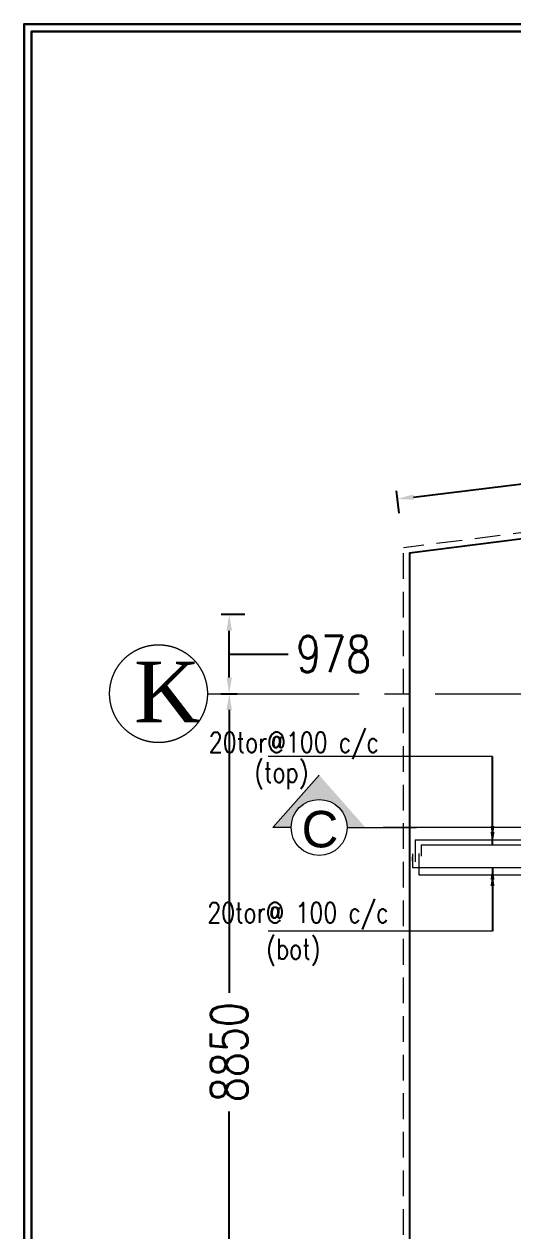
# Model space of a CAD drawing. Header units: millimetres. Extents: x -586673698 to -573385747, y -389867798 to -389752240.
# Drawn here: x -586583892 to -586577859, y -389767137 to -389752240 of the extents above; entities that cross this region are included whole.
import ezdxf

# ---------------------------------------------------------------- set-up
doc = ezdxf.new("R2010")
doc.units = ezdxf.units.MM
doc.header["$LTSCALE"] = 100
for name, pattern in [('CENTER', [2, 1.25, -0.25, 0.25, -0.25]), ('CENTER2', [1.125, 0.75, -0.125, 0.125, -0.125]), ('DASHED', [19.05, 12.7, -6.35]), ('HIDDEN', [9.525, 6.35, -3.175])]:
    doc.linetypes.add(name, pattern=pattern)
for name, color, linetype in [('0-text', 241, 'Continuous'), ('A-TEXT-ROOM-100', 4, 'Continuous'), ('DT-PL-SHAFT', 230, 'Continuous'), ('GRIDLINE', 253, 'CENTER'), ('PLATFORM', 230, 'Continuous'), ('STP', 171, 'Continuous'), ('text', 7, 'Continuous')]:
    doc.layers.add(name, color=color, linetype=linetype)
for name, color, linetype, lineweight in [('BOTTOM CAP REIN', 251, 'Continuous', 15), ('EXC', 3, 'HIDDEN', 25), ('footing line', 7, 'Continuous', 13), ('TBLK_LINE', 141, 'Continuous', 30), ('wall hatch', 8, 'Continuous', 9)]:
    doc.layers.add(name, color=color, linetype=linetype, lineweight=lineweight)
doc.styles.add('ROMANS', font='romans', dxfattribs={"width": 0.5})
doc.styles.add('simplex-0.8', font='simplex.shx', dxfattribs={"width": 0.8})
doc.styles.add('TIMESNEWROMAN', font='times.ttf')
doc.styles.add('VP-A', font='arial.ttf')
doc.dimstyles.new('FOOTINF DIM', dxfattribs={"dimtxt": 250, "dimasz": 40, "dimexe": 50, "dimexo": 80, "dimgap": 35, "dimtad": 1, "dimtoh": 1, "dimdec": 0, "dimzin": 1, "dimdsep": 46, "dimtxsty": 'TIMESNEWROMAN', "dimblk": 'TICK', "dimcen": 2, "dimclrd": 7, "dimclre": 250, "dimclrt": 32, "dimadec": 1, "dimazin": 0, "dimtfac": 1, "dimtdec": 0, "dimtix": 1, "dimtmove": 1, "dimatfit": 3, "dimfxl": 0, "dimlwd": -1, "dimlwe": -1, "dimarcsym": 0})
doc.dimstyles.new('ROMANS', dxfattribs={"dimscale": 100, "dimtxt": 2, "dimasz": 2, "dimexe": 1, "dimexo": 2, "dimgap": 1, "dimtad": 0, "dimtoh": 1, "dimdec": 0, "dimdsep": 46, "dimtxsty": 'ROMANS', "dimblk": 'ARCHTICK', "dimcen": 0, "dimclrd": 8, "dimclre": 8, "dimclrt": 6, "dimadec": 0, "dimazin": 0, "dimtfac": 1, "dimtdec": 0, "dimtix": 1, "dimtmove": 1, "dimatfit": 3, "dimfxl": 0, "dimtolj": 1, "dimtzin": 0, "dimarcsym": 0})

# ---------------------------------------------------------------- blocks, each defined once
blk = doc.blocks.new('*D462')
at = {"layer": 'Defpoints', "color": 0, "transparency": 16777216}
for p in [(-586582002, -389760506, 817), (-586581361, -389760506), (-586582002, -389769356, 817)]:
    blk.add_point(p, dxfattribs=at)
at = {"layer": 'wall hatch', "color": 8, "lineweight": -2, "transparency": 16777216}
for p, q in [((-586581462, -389760506), (-586581261, -389760506)), ((-586581361, -389760706), (-586581361, -389764197)), ((-586581361, -389769156), (-586581361, -389765665)), ((-586581462, -389769356), (-586581261, -389769356))]:
    blk.add_line(p, q, dxfattribs=at)
at = {"layer": 'wall hatch', "color": 8, "transparency": 16777216}
for points in [[(-586581394, -389760706), (-586581327, -389760706), (-586581361, -389760506)], [(-586581394, -389769156), (-586581327, -389769156), (-586581361, -389769356)]]:
    blk.add_solid(points, dxfattribs=at)
at = {"layer": 'wall hatch', "color": 6, "transparency": 16777216, "insert": (-586581361, -389764931), "char_height": 450, "attachment_point": 5, "rotation": 90, "style": 'simplex-0.8', "bg_fill": 3, "box_fill_scale": 1.1, "bg_fill_color": 256, "bg_fill_true_color": 13158600, "bg_fill_transparency": 0}
blk.add_mtext('\\A1;8850', dxfattribs=at)
blk = doc.blocks.new('*D463')
at = {"layer": 'Defpoints', "color": 0, "transparency": 16777216}
for p in [(-586581361, -389759528), (-586577931, -389759528, 826), (-586582002, -389760506, 806)]:
    blk.add_point(p, dxfattribs=at)
at = {"layer": 'wall hatch', "color": 8, "lineweight": -2, "transparency": 16777216}
for p, q in [((-586581169, -389759528), (-586581461, -389759528)), ((-586581361, -389760306), (-586581361, -389759728)), ((-586581361, -389760017), (-586580835, -389760017)), ((-586580835, -389760017), (-586580635, -389760017)), ((-586581464, -389760506), (-586581261, -389760506))]:
    blk.add_line(p, q, dxfattribs=at)
at = {"layer": 'wall hatch', "color": 8, "transparency": 16777216}
for points in [[(-586581394, -389759728), (-586581327, -389759728), (-586581361, -389759528)], [(-586581394, -389760306), (-586581327, -389760306), (-586581361, -389760506)]]:
    blk.add_solid(points, dxfattribs=at)
at = {"layer": 'wall hatch', "color": 6, "transparency": 16777216, "insert": (-586580072, -389760017), "char_height": 450, "attachment_point": 5, "style": 'simplex-0.8', "bg_fill": 3, "box_fill_scale": 1.1, "bg_fill_color": 256, "bg_fill_true_color": 13158600, "bg_fill_transparency": 0}
blk.add_mtext('\\A1;978', dxfattribs=at)
blk = doc.blocks.new('*D512')
at = {"layer": 'Defpoints', "color": 0, "linetype": 'ByBlock', "ltscale": 0.5, "transparency": 16777216}
for p in [(-586567554, -389756672, 0), (-586567481, -389757274, -287), (-586579210, -389758705, -292)]:
    blk.add_point(p, dxfattribs=at)
at = {"layer": 'wall hatch', "color": 8, "linetype": 'ByBlock', "lineweight": -2, "ltscale": 0.5, "transparency": 16777216}
for p, q in [((-586567753, -389756696, 0), (-586572783, -389757310, 0)), ((-586567532, -389756849, 0), (-586567566, -389756573, 0)), ((-586579084, -389758078, 0), (-586574054, -389757465, 0)), ((-586579261, -389758278, 0), (-586579295, -389758003, 0))]:
    blk.add_line(p, q, dxfattribs=at)
at = {"layer": 'wall hatch', "color": 8, "linetype": 'ByBlock', "ltscale": 0.5, "transparency": 16777216}
for points in [[(-586567757, -389756663, 0), (-586567749, -389756729, 0), (-586567554, -389756672, 0)], [(-586579088, -389758045, 0), (-586579080, -389758111, 0), (-586579283, -389758102, 0)]]:
    blk.add_solid(points, dxfattribs=at)
at = {"layer": 'wall hatch', "color": 6, "linetype": 'ByBlock', "ltscale": 0.5, "transparency": 16777216, "insert": (-586573418, -389757387, 0), "char_height": 350, "attachment_point": 5, "rotation": 6.9529, "style": 'simplex-0.8', "bg_fill": 3, "box_fill_scale": 1.1, "bg_fill_color": 256, "bg_fill_true_color": 13158600, "bg_fill_transparency": 0}
blk.add_mtext('\\A1;11816', dxfattribs=at)
blk = doc.blocks.new('SECT LINE')
at = {"layer": 'STP', "lineweight": 0}
blk.add_hatch(color=7, dxfattribs=at).paths.add_polyline_path([(571, 0), (346, 0, 1), (-346, 0), (-572, 0), (0, 646)])
at = {"layer": 'STP', "color": 7, "lineweight": 0}
for p, q in [((-572, 0), (0, 646)), ((-346, 0), (-572, 0)), ((-346, 0), (-572, 0)), ((346, 0), (1202, 0))]:
    blk.add_line(p, q, dxfattribs=at)
blk.add_circle((0, 0), 346, dxfattribs=at)
blk.add_circle((0, 0), 346, dxfattribs=at)
blk = doc.blocks.new('TICK')
at = {"color": 13, "const_width": 0.1}
for points in [[(0, -3), (0, 3)], [(-2.121, -2.121), (2.121, 2.121)], [(-3, 0), (3, 0)]]:
    blk.add_lwpolyline(points, dxfattribs=at)

msp = doc.modelspace()

# ---------------------------------------------------------------- linework, layer by layer
at = {"color": 13, "lineweight": 5, "elevation": -404.7}
for points in [[(-586578110.7, -389761282.7), (-586580879.5, -389761282.7)], [(-586578110.7, -389763438.5), (-586580879.5, -389763438.5)]]:
    msp.add_lwpolyline(points, dxfattribs=at)
at = {"layer": 'BOTTOM CAP REIN', "color": 1, "linetype": 'HIDDEN', "lineweight": 15, "ltscale": 50}
for p, q in [((-586579066.7, -389762308.1, -317.9), (-586567576.7, -389762308.1, -1561)), ((-586578993.1, -389762372.2, -320.9), (-586567503.1, -389762372.2, -292.7))]:
    msp.add_line(p, q, dxfattribs=at)
at = {"layer": 'BOTTOM CAP REIN', "color": 1, "lineweight": 15, "ltscale": 25}
for p, q in [((-586579066.7, -389762308.1, -320.9), (-586579066.7, -389762580.5, -320.9)), ((-586578993.1, -389762372.2, -320.9), (-586578993.1, -389762511.3, -320.9)), ((-586579099.5, -389762483.1, -320.9), (-586579099.5, -389762652.4, -320.9)), ((-586579099.5, -389762572.2, -320.9), (-586579099.5, -389762520.1, -320.9)), ((-586579019, -389762476.6, -320.9), (-586579019, -389762741.5, -320.9)), ((-586579099.5, -389762652.4, -320.9), (-586567529, -389762652.4, -1561.8)), ((-586579019, -389762741.5, -320.6), (-586567609.5, -389762741.5, -293.2))]:
    msp.add_line(p, q, dxfattribs=at)
at = {"layer": 'DT-PL-SHAFT', "color": 8, "linetype": 'DASHED', "lineweight": 13, "ltscale": 50, "elevation": -319.1}
msp.add_lwpolyline([(-586567580.6, -389762157.2), (-586579461.7, -389762157.2)], dxfattribs=at)
at = {"layer": 'EXC', "color": 4, "linetype": 'HIDDEN', "lineweight": 13, "ltscale": 0.5}
msp.add_line((-586579209.5, -389794331.4, -295.8), (-586579209.5, -389758704.6, -295.8), dxfattribs=at)
at = {"layer": 'EXC', "color": 2, "linetype": 'HIDDEN', "lineweight": 13, "ltscale": 0.5, "elevation": -292.2}
msp.add_lwpolyline([(-586566972.7, -389757132.8), (-586570275.5, -389757560.6), (-586573289.9, -389757950.7), (-586579209.5, -389758704.6)], dxfattribs=at)
at = {"layer": 'footing line', "color": 6, "lineweight": 9, "ltscale": 25, "elevation": -292.2}
msp.add_lwpolyline([(-586566972.7, -389757208.4), (-586570265.9, -389757635), (-586573280.3, -389758025), (-586579134.5, -389758770.6)], dxfattribs=at)
at = {"layer": 'GRIDLINE', "color": 117, "linetype": 'CENTER2', "lineweight": 5, "ltscale": 25}
msp.add_line((-586581629.9, -389760505.7, -311.7), (-586564499.4, -389760505.7, -311.7), dxfattribs=at)
at = {"layer": 'GRIDLINE', "linetype": 'CENTER', "lineweight": 5, "ltscale": 500}
msp.add_circle((-586582233.5, -389760505.7, -311.7), 603.7, dxfattribs=at)
at = {"layer": 'TBLK_LINE', "elevation": -1774.6}
for points in [[(-586539243.1, -389818040.2), (-586583892.5, -389818040.2), (-586583892.5, -389752239.8), (-586539243.1, -389752239.8)], [(-586539332, -389817951.3), (-586583803.5, -389817951.3), (-586583803.5, -389752328.7), (-586539332, -389752328.7)]]:
    msp.add_lwpolyline(points, close=True, dxfattribs=at)

# ---------------------------------------------------------------- block references
at = {"layer": 'PLATFORM', "linetype": 'Continuous', "lineweight": 13}
msp.add_blockref('SECT LINE', (-586580250.7, -389762157.2, -319.1), dxfattribs=at)

# ---------------------------------------------------------------- texts
at = {"layer": '0-text', "color": 241, "lineweight": 13, "style": 'VP-A'}
msp.add_text('C', height=450, dxfattribs=at).set_placement((-586580467.6, -389762403.1, -319.1))
at = {"layer": 'A-TEXT-ROOM-100', "linetype": 'ByBlock', "lineweight": 9, "style": 'simplex-0.8', "width": 0.8}
msp.add_text(' (bot)', height=250, dxfattribs=at).set_placement((-586581041.2, -389763781.9, -1001))
at = {"layer": 'text', "color": 6, "insert": (-586582534.5, -389760109, -311.6), "char_height": 750, "width": 3523.563, "attachment_point": 1, "style": 'TIMESNEWROMAN'}
msp.add_mtext('K ', dxfattribs=at)

# ---------------------------------------------------------------- leaders
at = {"color": 13, "lineweight": 5}
for points in [[(-586578110.7, -389762363.3, -401.2), (-586578110.7, -389761282.7, -401.2)], [(-586578110.5, -389762287.9, -401.2), (-586578110.7, -389761282.7, -401.2)], [(-586578110.7, -389762652.9, -401.2), (-586578110.7, -389763438.5, -401.2)], [(-586578110.5, -389762728.3, -401.2), (-586578110.7, -389763438.5, -401.2)]]:
    msp.add_leader(points, dimstyle='FOOTINF DIM', override={"dimasz": 150, "dimtad": 0, "dimclrd": 11, "dimfxl": 100, "dimfxlon": 1, "dimarcsym": 1}, dxfattribs=at)

# ---------------------------------------------------------------- next in the draw order: dimensions: what is measured, and where the dimension line sits
at = {"layer": 'wall hatch'}
dim = msp.add_linear_dim(base=(-586581360.7, -389760505.7, -1118), p1=(-586582002.5, -389769356.1, -301), p2=(-586582002.5, -389760505.7, -301), angle=90, dimstyle='ROMANS', override={"dimtxt": 4.5, "dimtxsty": 'simplex-0.8', "dimsah": 1, "dimfxl": 2, "dimfxlon": 1, "dimtfill": 1, "dimarcsym": 1}, dxfattribs=at)
dim.commit()
dim.dimension.update_dxf_attribs({"geometry": '*D462', "text_midpoint": (-586581360.7, -389764930.9, -1118)})

# ---------------------------------------------------------------- next in the draw order: texts
at = {"layer": 'A-TEXT-ROOM-100', "linetype": 'ByBlock', "lineweight": 9, "style": 'simplex-0.8', "width": 0.8}
for s, p in [('20tor@100 c/c', (-586581611.8, -389761230.7, -1225.1)), (' (top)', (-586581188.4, -389761601.5, -1225.1)), ('20tor@ 100 c/c', (-586581631.2, -389763333.9, -1001))]:
    msp.add_text(s, height=250, dxfattribs=at).set_placement(p)

# ---------------------------------------------------------------- next in the draw order: dimensions: what is measured, and where the dimension line sits
at = {"layer": 'wall hatch'}
dim = msp.add_linear_dim(base=(-586581360.7, -389759527.6, -1118), p1=(-586582002.5, -389760505.7, -311.7), p2=(-586577931.2, -389759527.6, -292.2), angle=90, dimstyle='ROMANS', override={"dimtxt": 4.5, "dimtxsty": 'simplex-0.8', "dimsah": 1, "dimfxl": 2, "dimfxlon": 1, "dimtfill": 1, "dimarcsym": 1}, dxfattribs=at)
dim.commit()
dim.dimension.update_dxf_attribs({"geometry": '*D463', "text_midpoint": (-586580534.6, -389760016.7, -1118), "dimtype": 160})

# ---------------------------------------------------------------- next in the draw order: linework, layer by layer
at = {"elevation": -287}
msp.add_lwpolyline([(-586567509.6, -389793831.4), (-586567509.6, -389793831.4), (-586563509.6, -389793831.4), (-586563509.6, -389790160.9), (-586562311.8, -389790160.9), (-586562311.8, -389786256.3), (-586568233.2, -389786256.4), (-586568233.2, -389783031.4), (-586562311.8, -389783031.4), (-586562311.8, -389777360.5), (-586563359.6, -389777360.5), (-586563359.6, -389773131.4), (-586568009.7, -389773131.4), (-586568009.7, -389767386.1), (-586569059.6, -389767386.1), (-586569059.6, -389763055.8), (-586567480.6, -389763055.8), (-586567480.6, -389757274.2), (-586572730.6, -389757953.9), (-586577447.5, -389758555.8), (-586579134.5, -389758770.6), (-586579134.5, -389794256.4), (-586578384.6, -389794256.4)], dxfattribs=at)

# ---------------------------------------------------------------- next in the draw order: dimensions: what is measured, and where the dimension line sits
at = {"layer": 'wall hatch', "color": 5, "linetype": 'ByBlock', "ltscale": 0.5}
dim = msp.add_aligned_dim(p1=(-586579209.5, -389758704.6, -292.2), p2=(-586567480.6, -389757274.2, -287), distance=606.8, dimstyle='ROMANS', override={"dimtxt": 3.5, "dimtxsty": 'simplex-0.8', "dimsah": 1, "dimfxl": 2, "dimfxlon": 1, "dimtfill": 1, "dimarcsym": 1}, dxfattribs=at)
dim.commit()
dim.dimension.update_dxf_attribs({"geometry": '*D512', "text_midpoint": (-586573418.5, -389757387.1, 0)})

doc.saveas('drawing.dxf')
